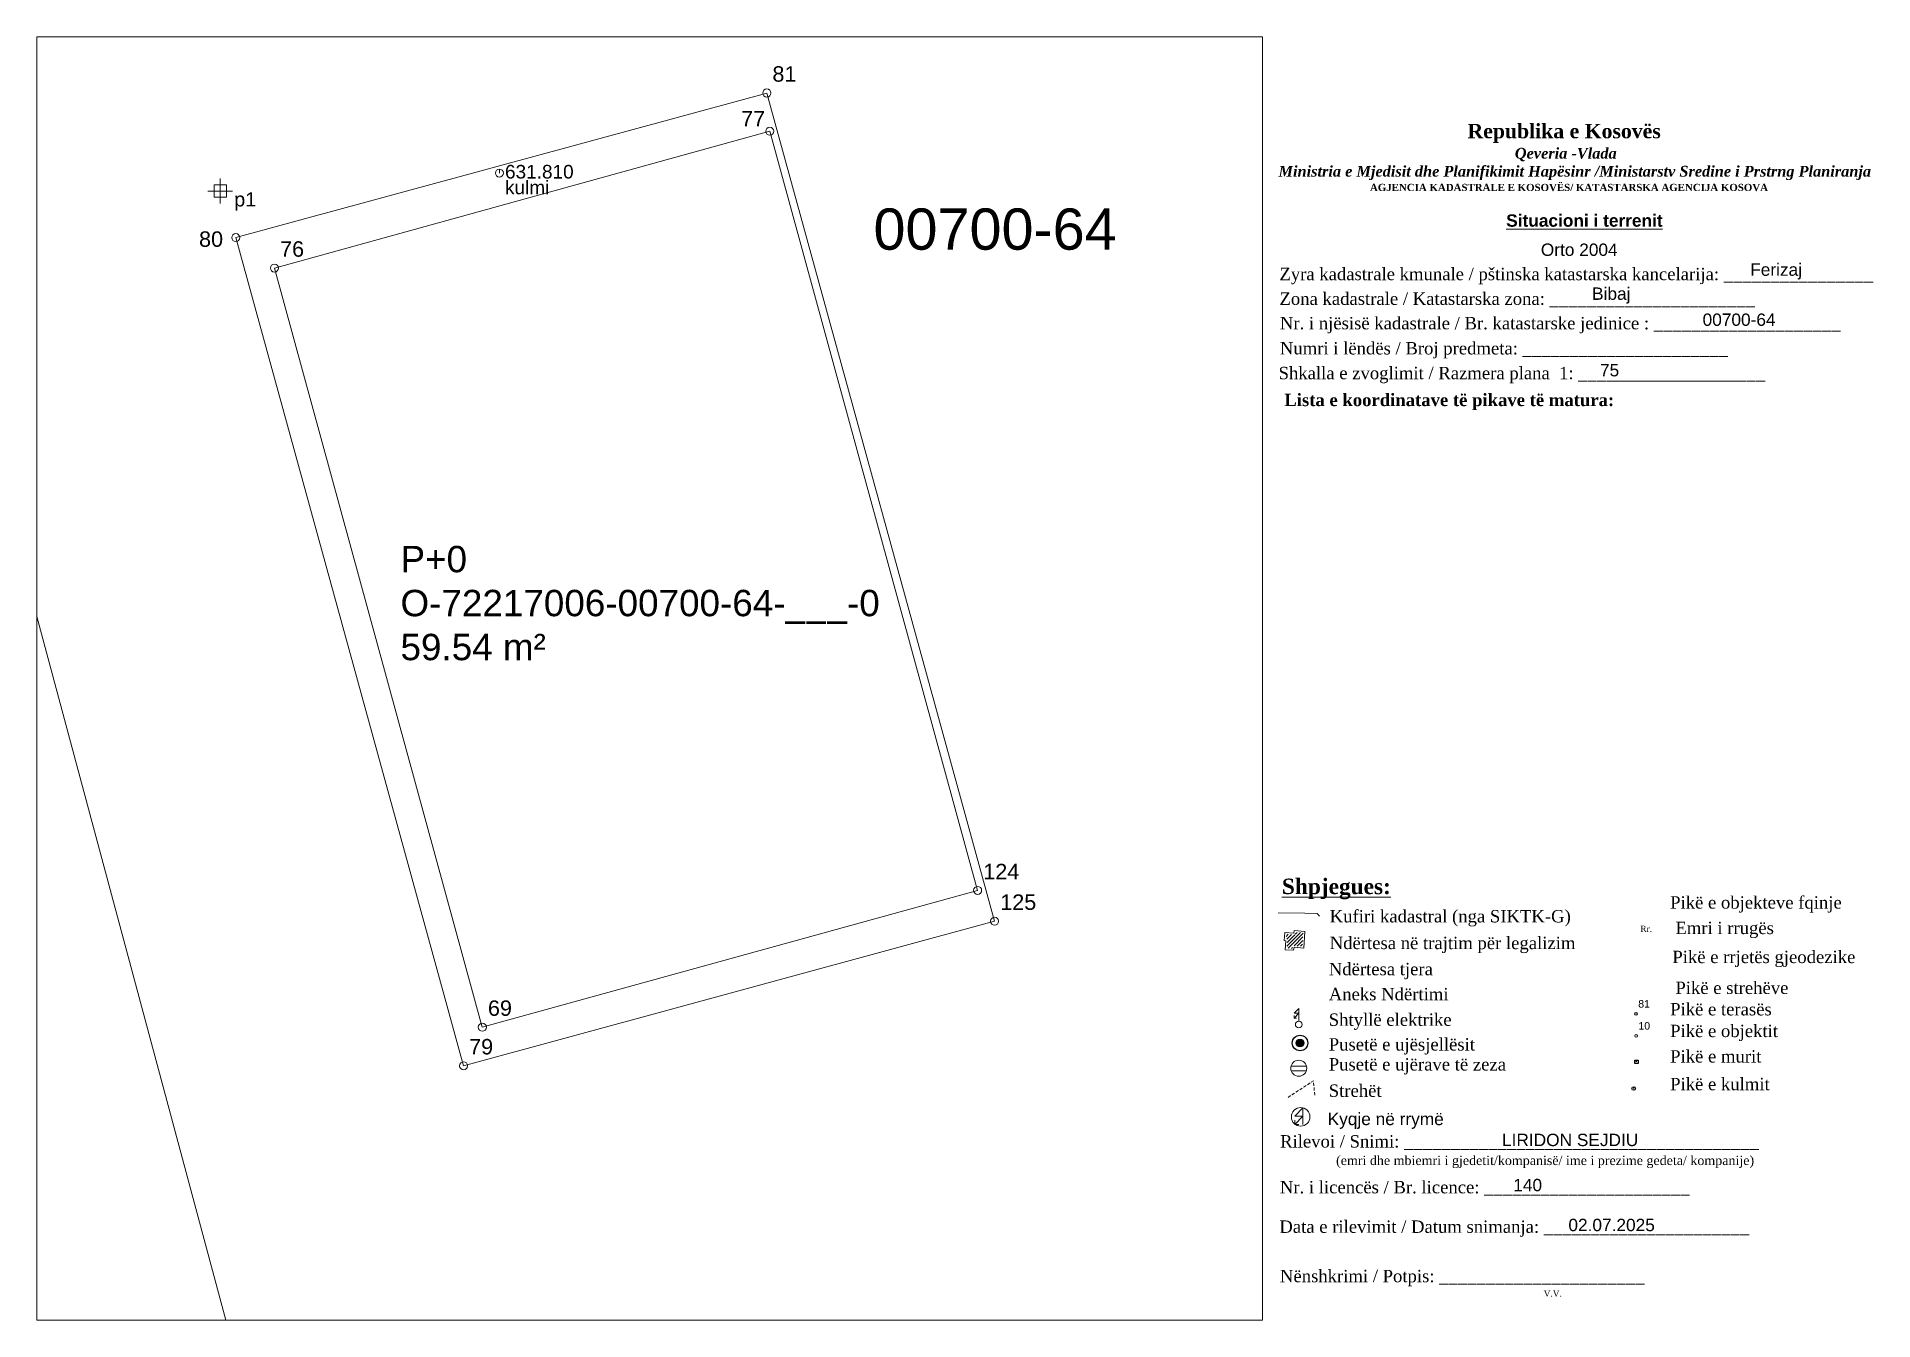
# Paper-space layout 'Layout1' of a CAD drawing. Header units: metres, sheet in millimetres. Extents: x 0 to 297, y 0 to 208.
# The model-space entities are those that its viewports show. They can reach past a viewport. Long polylines and large blocks are cut down to what shows.
import ezdxf

# ---------------------------------------------------------------- set-up
doc = ezdxf.new("R2010")
doc.units = ezdxf.units.M
doc.linetypes.add('DASHED', pattern=[0.75, 0.5, -0.25])
doc.layers.get('0').update_dxf_attribs({"lineweight": 0})
for name, color, linetype, lineweight in [('Etazha 0 pikat', 1, 'Continuous', 0), ('Etazha 0 terasa', 6, 'Continuous', 0), ('kati 0 fasada', 6, 'Continuous', 0), ('kati 0 pikat', 1, 'Continuous', 0), ('Korniza e jashtme', 7, 'Continuous', 0), ('KULMI', 10, 'Continuous', 0), ('kyqje ujselles', 5, 'Continuous', 0), ('kyqje-rryme', 1, 'Continuous', 0), ('Nr Parceles Baze', 7, 'Continuous', 0), ('objket', 30, 'Continuous', 0), ('Parcela Baze', 7, 'Continuous', 0), ('Parcela kadastrale', 7, 'Continuous', 0), ('Puset fekali', 30, 'Continuous', 0), ('rrjet', 7, 'Continuous', 0), ('Shtyll elektrike', 7, 'Continuous', 0), ('streha', 233, 'Continuous', 0), ('streha pikat', 233, 'Continuous', 0)]:
    doc.layers.add(name, color=color, linetype=linetype, lineweight=lineweight)
doc.styles.get("Standard").update_dxf_attribs({"font": 'arial.ttf'})

# ---------------------------------------------------------------- blocks, each defined once
blk = doc.blocks.new('*X0')
for p, q in [((69.5, 22.78), (70, 22.78)), ((69.5, 22.75), (70, 22.75)), ((69.5, 22.72), (70, 22.72)), ((69.51, 22.81), (69.99, 22.81)), ((69.51, 22.69), (69.99, 22.69)), ((69.52, 22.84), (69.98, 22.84)), ((69.52, 22.66), (69.98, 22.66)), ((69.53, 22.88), (69.97, 22.88)), ((69.53, 22.62), (69.97, 22.62)), ((69.55, 22.91), (69.95, 22.91)), ((69.55, 22.59), (69.95, 22.59)), ((69.58, 22.94), (69.92, 22.94)), ((69.63, 22.97), (69.87, 22.97)), ((69.58, 22.56), (69.92, 22.56)), ((69.63, 22.53), (69.87, 22.53))]:
    blk.add_line(p, q)
blk = doc.blocks.new('Drill Hole')
at = {"color": 0, "linetype": 'ByBlock', "lineweight": -2}
for radius in [0.05, 0.025]:
    blk.add_circle((0, 0), radius, dxfattribs=at)
at = {"color": 0, "linetype": 'ByBlock', "lineweight": -2, "xscale": 0.1000000000000227, "yscale": 0.1000000000000227, "zscale": 0.1000000000000227}
blk.add_blockref('*X0', (-6.975, -2.275), dxfattribs=at)
blk = doc.blocks.new('Settling Basin - PK ujrat e zeza')
at = {"color": 21, "lineweight": 0, "flags": 128}
for points in [[(-0.95, 0.27), (0.96, 0.27)], [(-0.95, -0.33), (0.96, -0.33)]]:
    blk.add_lwpolyline(points, dxfattribs=at)
at = {"color": 21, "lineweight": 0}
blk.add_circle((0, 0), 1, dxfattribs=at)
blk = doc.blocks.new('Puset_Kan_Atmosferik')
blk.add_blockref('Settling Basin - PK ujrat e zeza', (0, 0))
blk = doc.blocks.new('Pole electricity_ Shtyllë Elekrike Druri - tension i lartë')
at = {"color": 1, "linetype": 'ByBlock', "lineweight": 0, "flags": 128}
for points in [[(0, 0.5), (0, 2.35), (-0.7, 1.65), (0, 1.65), (-0.7, 0.95)], [(-0.35, 0.95), (-0.7, 0.95), (-0.7, 1.3)]]:
    blk.add_lwpolyline(points, dxfattribs=at)
at = {"color": 1, "linetype": 'ByBlock', "lineweight": 0}
blk.add_circle((0, 0), 0.5, dxfattribs=at)
blk = doc.blocks.new('Shtylle_Elekrike_Druri')
at = {"color": 1, "lineweight": 0}
blk.add_blockref('Pole electricity_ Shtyllë Elekrike Druri - tension i lartë', (0, 0), dxfattribs=at)
blk = doc.blocks.new('*U24')
at = {"color": 0, "linetype": 'ByBlock', "lineweight": -2, "transparency": 16777216}
blk.add_line((0, 0), (0, 0), dxfattribs=at)
blk.add_circle((0, 0), 0.5, dxfattribs=at)
blk = doc.blocks.new('*U25', base_point=(344.98, 90.05, 619.9))
at = {"layer": 'Etazha 0 terasa', "linetype": 'ByBlock', "insert": (345.34, 91.04), "char_height": 1.217, "attachment_point": 7}
blk.add_mtext('81', dxfattribs=at)
blk = doc.blocks.new('*U26', base_point=(344.98, 90.05, 619.9))
at = {"layer": 'Etazha 0 terasa', "linetype": 'ByBlock', "lineweight": -2}
blk.add_blockref('*U25', (344.98, 90.05, 619.9), dxfattribs=at)
blk = doc.blocks.new('*U27', base_point=(344.98, 90.05, 619.9))
at = {"layer": 'Etazha 0 terasa', "linetype": 'ByBlock', "lineweight": -2}
blk.add_blockref('*U26', (344.98, 90.05, 619.9), dxfattribs=at)
at = {"layer": 'Etazha 0 terasa', "linetype": 'ByBlock', "lineweight": -2, "xscale": 0.4424959465003713, "yscale": 0.4424959465003713, "zscale": 0.4424959465003713}
blk.add_blockref('*U24', (344.98, 90.05, 619.9), dxfattribs=at)
blk = doc.blocks.new('*U28', base_point=(342.04, 86.06, 620.6))
at = {"layer": 'Etazha 0 pikat', "linetype": 'ByBlock', "insert": (342.4, 87.06), "char_height": 1.217, "attachment_point": 7}
blk.add_mtext('10', dxfattribs=at)
blk = doc.blocks.new('*U29', base_point=(342.04, 86.06, 620.6))
at = {"layer": 'Etazha 0 pikat', "linetype": 'ByBlock', "lineweight": -2}
blk.add_blockref('*U28', (342.04, 86.06, 620.6), dxfattribs=at)
blk = doc.blocks.new('*U30', base_point=(342.04, 86.06, 620.6))
at = {"layer": 'Etazha 0 pikat', "linetype": 'ByBlock', "lineweight": -2, "xscale": 0.4424959465003713, "yscale": 0.4424959465003713, "zscale": 0.4424959465003713}
blk.add_blockref('*U24', (342.04, 86.06, 620.6), dxfattribs=at)
at = {"layer": 'Etazha 0 pikat', "linetype": 'ByBlock', "lineweight": -2}
blk.add_blockref('*U29', (342.04, 86.06, 620.6), dxfattribs=at)
blk = doc.blocks.new('*U31')
at = {"color": 0, "linetype": 'ByBlock', "lineweight": -2, "transparency": 16777216}
blk.add_line((0, 0), (0, 0.5), dxfattribs=at)
blk.add_lwpolyline([(-0.5, -0.5), (-0.5, 0.5), (0.5, 0.5), (0.5, -0.5)], close=True, dxfattribs=at)
blk = doc.blocks.new('*U32')
at = {"color": 0, "linetype": 'ByBlock', "lineweight": -2, "transparency": 16777216}
blk.add_line((0, 0), (0, 0.5), dxfattribs=at)
blk.add_circle((0, 0), 0.5, dxfattribs=at)
blk = doc.blocks.new('kkyqje-rryme')
at = {"color": 1, "linetype": 'ByBlock', "lineweight": 0, "flags": 128}
for points in [[(0.036, -0.117), (0.036, 0.14), (-0.093, 0.011), (0.036, 0.011), (-0.093, -0.118)], [(-0.029, -0.118), (-0.093, -0.118), (-0.093, -0.053)]]:
    blk.add_lwpolyline(points, dxfattribs=at)
at = {"color": 1, "linetype": 'ByBlock', "lineweight": 0}
blk.add_circle((0, 0), 0.145, dxfattribs=at)
blk = doc.blocks.new('*U34', base_point=(330.34, 61.08, 601.69))
at = {"layer": 'kyqje-rryme', "linetype": 'ByBlock', "lineweight": -2, "xscale": 10.36363566774858, "yscale": 10.36363566774858, "zscale": 10.36363566774858}
blk.add_blockref('kkyqje-rryme', (330.34, 61.08, 601.69), dxfattribs=at)
blk = doc.blocks.new('*U103', base_point=(7516700.1, 4692342.951, 625.5))
at = {"layer": 'kati 0 pikat', "linetype": 'ByBlock', "lineweight": -2}
blk.add_line((7516700.1, 4692342.951, 625.5), (7516700.1, 4692342.951, 625.5), dxfattribs=at)
blk.add_circle((7516700.1, 4692342.951, 625.5), 0.0488, dxfattribs=at)
at = {"layer": 'kati 0 pikat', "linetype": 'ByBlock', "insert": (7516700.168, 4692343.086, 625.5), "char_height": 0.1875, "attachment_point": 7}
blk.add_mtext('69', dxfattribs=at)
blk = doc.blocks.new('*U108', base_point=(7516697.578, 4692352.162, 625.5))
at = {"layer": 'kati 0 pikat', "linetype": 'ByBlock', "lineweight": -2}
blk.add_line((7516697.578, 4692352.162, 625.5), (7516697.578, 4692352.162, 625.5), dxfattribs=at)
blk.add_circle((7516697.578, 4692352.162, 625.5), 0.0488, dxfattribs=at)
at = {"layer": 'kati 0 pikat', "linetype": 'ByBlock', "insert": (7516697.646, 4692352.297, 625.5), "char_height": 0.1875, "attachment_point": 7}
blk.add_mtext('76', dxfattribs=at)
blk = doc.blocks.new('*U109', base_point=(7516703.588, 4692353.822, 625.5))
at = {"layer": 'kati 0 pikat', "linetype": 'ByBlock', "lineweight": -2}
blk.add_line((7516703.588, 4692353.822, 625.5), (7516703.588, 4692353.822, 625.5), dxfattribs=at)
blk.add_circle((7516703.588, 4692353.822, 625.5), 0.0488, dxfattribs=at)
at = {"layer": 'kati 0 pikat', "linetype": 'ByBlock', "insert": (7516703.24, 4692353.88, 625.5), "char_height": 0.1875, "attachment_point": 7}
blk.add_mtext('77', dxfattribs=at)
blk = doc.blocks.new('*U110', base_point=(7516700.307, 4692353.315, 631.81))
at = {"layer": 'KULMI', "color": 97, "linetype": 'ByBlock', "lineweight": -2}
blk.add_line((7516700.307, 4692353.315, 631.81), (7516700.307, 4692353.364, 631.81), dxfattribs=at)
blk.add_circle((7516700.307, 4692353.315, 631.81), 0.0488, dxfattribs=at)
at = {"layer": 'KULMI', "linetype": 'ByBlock', "char_height": 0.165}
for s, insert, attachment_point in [('{\\fArial|b0|i0|c0|p34;\\C30;631.810}', (7516700.375, 4692353.33, 631.81), 4), ('{\\fArial|b0|i0|c0|p34;\\C55;\\c5411237;kulmi}', (7516700.375, 4692353.223, 631.81), 1)]:
    blk.add_mtext(s, dxfattribs=dict(at, insert=insert, attachment_point=attachment_point))
blk = doc.blocks.new('*U111', base_point=(7516699.873, 4692342.483, 629.86))
at = {"layer": 'streha pikat', "linetype": 'ByBlock', "lineweight": -2}
blk.add_line((7516699.873, 4692342.483, 629.86), (7516699.873, 4692342.483, 629.86), dxfattribs=at)
blk.add_circle((7516699.873, 4692342.483, 629.86), 0.0488, dxfattribs=at)
at = {"layer": 'streha pikat', "linetype": 'ByBlock', "insert": (7516699.94, 4692342.618, 629.86), "char_height": 0.1875, "attachment_point": 7}
blk.add_mtext('79', dxfattribs=at)
blk = doc.blocks.new('*U112', base_point=(7516697.109, 4692352.532, 629.905))
at = {"layer": 'streha pikat', "linetype": 'ByBlock', "lineweight": -2}
blk.add_line((7516697.109, 4692352.532, 629.905), (7516697.109, 4692352.532, 629.905), dxfattribs=at)
blk.add_circle((7516697.109, 4692352.532, 629.905), 0.0488, dxfattribs=at)
at = {"layer": 'streha pikat', "linetype": 'ByBlock', "insert": (7516696.663, 4692352.417, 629.905), "char_height": 0.1875, "attachment_point": 7}
blk.add_mtext('80', dxfattribs=at)
blk = doc.blocks.new('*U113', base_point=(7516703.552, 4692354.286, 630.027))
at = {"layer": 'streha pikat', "linetype": 'ByBlock', "lineweight": -2}
blk.add_line((7516703.552, 4692354.286, 630.027), (7516703.552, 4692354.286, 630.027), dxfattribs=at)
blk.add_circle((7516703.552, 4692354.286, 630.027), 0.0488, dxfattribs=at)
at = {"layer": 'streha pikat', "linetype": 'ByBlock', "insert": (7516703.62, 4692354.421, 630.027), "char_height": 0.1875, "attachment_point": 7}
blk.add_mtext('81', dxfattribs=at)
blk = doc.blocks.new('*U149', base_point=(7516696.92, 4692353.097, 625.7))
at = {"layer": 'rrjet', "color": 93, "linetype": 'ByBlock', "lineweight": -2}
for p, q in [((7516696.92, 4692352.947, 625.7), (7516696.92, 4692353.247, 625.7)), ((7516696.77, 4692353.097, 625.7), (7516697.07, 4692353.097, 625.7))]:
    blk.add_line(p, q, dxfattribs=at)
at = {"layer": 'rrjet', "color": 93, "linetype": 'ByBlock', "lineweight": -2, "elevation": 625.7}
blk.add_lwpolyline([(7516696.845, 4692353.022), (7516696.845, 4692353.172), (7516696.995, 4692353.172), (7516696.995, 4692353.022)], close=True, dxfattribs=at)
at = {"layer": 'rrjet', "linetype": 'ByBlock', "insert": (7516697.089, 4692353.082, 625.7), "char_height": 0.1725, "attachment_point": 1}
blk.add_mtext('{\\fArial|b0|i0|c0|p34;\\C137;\\c8355647;p1}', dxfattribs=at)
blk = doc.blocks.new('*U153', base_point=(7516706.11, 4692344.611, 625.5))
at = {"layer": 'kati 0 pikat', "linetype": 'ByBlock', "lineweight": -2}
blk.add_line((7516706.11, 4692344.611, 625.5), (7516706.11, 4692344.611, 625.5), dxfattribs=at)
blk.add_circle((7516706.11, 4692344.611, 625.5), 0.0488, dxfattribs=at)
at = {"layer": 'kati 0 pikat', "linetype": 'ByBlock', "insert": (7516706.178, 4692344.746, 625.5), "char_height": 0.1875, "attachment_point": 7}
blk.add_mtext('124', dxfattribs=at)
blk = doc.blocks.new('*U154', base_point=(7516706.316, 4692344.237, 629.86))
at = {"layer": 'streha pikat', "linetype": 'ByBlock', "lineweight": -2}
blk.add_line((7516706.316, 4692344.237, 629.86), (7516706.316, 4692344.237, 629.86), dxfattribs=at)
blk.add_circle((7516706.316, 4692344.237, 629.86), 0.0488, dxfattribs=at)
at = {"layer": 'streha pikat', "linetype": 'ByBlock', "insert": (7516706.384, 4692344.372, 629.86), "char_height": 0.1875, "attachment_point": 7}
blk.add_mtext('125', dxfattribs=at)

msp = doc.modelspace()

# ---------------------------------------------------------------- linework, layer by layer
at = {"layer": 'objket', "elevation": 625.5, "flags": 128}
for points in [[(7516703.588, 4692353.822), (7516697.578, 4692352.162)], [(7516706.11, 4692344.611), (7516703.588, 4692353.822)], [(7516700.1, 4692342.951), (7516697.578, 4692352.162)], [(7516706.11, 4692344.611), (7516700.1, 4692342.951)]]:
    msp.add_lwpolyline(points, dxfattribs=at)
at = {"layer": 'Parcela Baze', "flags": 128}
msp.add_lwpolyline([(7516718.331, 4692435.856), (7516674.68, 4692428.97), (7516672.2, 4692428.54), (7516676.8, 4692411.54), (7516688.82, 4692369.8), (7516700.45, 4692326.5), (7516700.84, 4692322.801), (7516704.59, 4692287.19), (7516735.21, 4692261.76), (7516728.88, 4692300.6), (7516744.84, 4692311.44), (7516742.12, 4692328.76), (7516742.58, 4692340.74), (7516732.02, 4692382.21)], close=True, dxfattribs=at)
at = {"layer": 'streha', "flags": 128}
for points, elevation in [([(7516697.109, 4692352.532), (7516703.552, 4692354.286)], 629.905), ([(7516703.552, 4692354.286), (7516706.316, 4692344.237)], 629.905), ([(7516697.109, 4692352.532), (7516699.873, 4692342.483)], 629.905), ([(7516699.873, 4692342.483), (7516706.316, 4692344.237)], 629.86)]:
    msp.add_lwpolyline(points, dxfattribs=dict(at, elevation=elevation))

# ---------------------------------------------------------------- block references
at = {"layer": 'kati 0 pikat'}
for name, p in [('*U109', (7516703.588, 4692353.822, 625.5)), ('*U108', (7516697.578, 4692352.162, 625.5)), ('*U153', (7516706.11, 4692344.611, 625.5)), ('*U103', (7516700.1, 4692342.951, 625.5))]:
    msp.add_blockref(name, p, dxfattribs=at)
at = {"layer": 'KULMI'}
msp.add_blockref('*U110', (7516700.307, 4692353.315, 631.81), dxfattribs=at)
at = {"layer": 'rrjet'}
msp.add_blockref('*U149', (7516696.92, 4692353.097, 625.7), dxfattribs=at)
at = {"layer": 'streha pikat'}
for name, p in [('*U113', (7516703.552, 4692354.286, 630.027)), ('*U112', (7516697.109, 4692352.532, 629.905)), ('*U154', (7516706.316, 4692344.237, 629.86)), ('*U111', (7516699.873, 4692342.483, 629.86))]:
    msp.add_blockref(name, p, dxfattribs=at)

# ---------------------------------------------------------------- texts
at = {"layer": 'Nr Parceles Baze'}
msp.add_text('00700-64', height=0.5, dxfattribs=at).set_placement((7516704.846, 4692352.385))
at = {"layer": 'Nr Parceles Baze', "insert": (7516699.107, 4692348.791), "char_height": 0.32, "attachment_point": 1}
msp.add_mtext_dynamic_manual_height_columns('P+0^JO-72217006-00700-64-___-0^J59.54 m²', width=7.27034, gutter_width=20.349, heights=[0], dxfattribs=at)

psp = doc.layouts.get("Layout1")

# ---------------------------------------------------------------- hatches: boundary and pattern name
at = {"layer": 'kati 0 fasada'}
h = psp.add_hatch(dxfattribs=at)
h.set_pattern_fill('ANSI31', color=256, scale=0.124587)
h.set_pattern_definition([(45, (-1871450.2512, -1176171.17354), (-0.27970504433, 0.27970504433), [])])
h.paths.add_polyline_path([(204.9, 62.91), (203.64, 63), (203.61, 62.59), (202.18, 62.69), (202.12, 61.88), (202.35, 61.87), (202.24, 60.41), (203.14, 60.36), (203.21, 60.83), (204.8, 60.7)])

# ---------------------------------------------------------------- linework, layer by layer
at = {"layer": 'kati 0 fasada', "color": 7, "linetype": 'Continuous', "lineweight": 13}
psp.add_lwpolyline([(205.16, 63.14), (205.03, 60.43), (203.42, 60.57), (203.36, 60.1), (201.97, 60.18), (202.08, 61.63), (201.85, 61.64), (201.95, 62.96), (203.38, 62.85), (203.42, 63.27)], close=True, dxfattribs=at)
at = {"layer": 'Parcela kadastrale', "flags": 128}
psp.add_lwpolyline([(200.87, 66.16), (205.17, 66.1), (207.17, 66.01), (207.55, 65.58)], dxfattribs=at)
at = {"layer": 'streha', "linetype": 'DASHED', "flags": 128}
psp.add_lwpolyline([(202.45, 36.29), (205.06, 37.98), (206.55, 38.98), (206.79, 36.45)], dxfattribs=at)

# ---------------------------------------------------------------- block references
at = {"color": 25, "linetype": 'ByBlock', "lineweight": -2, "xscale": 0.5349036802561624, "yscale": 0.5349036802561624, "zscale": 0.5349036802561624}
psp.add_blockref('*U31', (258.84, 42.04, 383.3), dxfattribs=at)
at = {"color": 97, "linetype": 'ByBlock', "lineweight": -2, "xscale": 0.5465772699824809, "yscale": 0.5465772699824809, "zscale": 0.5465772699824809}
psp.add_blockref('*U32', (258.37, 37.72, 397.83), dxfattribs=at)
at = {"layer": 'Etazha 0 pikat'}
psp.add_blockref('*U30', (258.78, 46.23, 620.6), dxfattribs=at)
at = {"layer": 'Etazha 0 terasa'}
psp.add_blockref('*U27', (258.75, 49.8, 619.9), dxfattribs=at)
at = {"layer": 'kyqje ujselles', "color": 0, "linetype": 'ByBlock', "lineweight": -2, "xscale": 24.999995000001, "yscale": 24.999995000001, "zscale": 24.999995000001}
psp.add_blockref('Drill Hole', (204.39, 45.08, 619.52), dxfattribs=at)
at = {"layer": 'kyqje-rryme'}
psp.add_blockref('*U34', (204.49, 33.13, 601.69), dxfattribs=at)
at = {"layer": 'Puset fekali', "color": 0, "linetype": 'ByBlock', "lineweight": -2, "xscale": 1.298461642721147, "yscale": 1.298461642721147, "zscale": 1.298461642721147}
psp.add_blockref('Puset_Kan_Atmosferik', (204.19, 41, 459.81), dxfattribs=at)
at = {"layer": 'Shtyll elektrike', "color": 0, "linetype": 'ByBlock', "lineweight": -2, "xscale": 1.102172484047922, "yscale": 1.102172484047922, "zscale": 1.102172484047922}
psp.add_blockref('Shtylle_Elekrike_Druri', (204.19, 48.07, 326.06), dxfattribs=at)

# ---------------------------------------------------------------- texts
for s, p in [('Orto 2004', (243.35, 172.42)), ('00700-64', (269.52, 161.1)), ('75', (252.92, 152.93)), ('Kyqje në rrymë', (208.86, 31.79)), ('LIRIDON SEJDIU', (237.07, 28.4)), ('140  ', (238.89, 21.1)), ('02.07.2025', (247.81, 14.64))]:
    psp.add_text(s, height=2).set_placement(p)
at = {"attachment_point": 1}
for s, insert, char_height, width in [('\\pi79.65619;{\\fBook Antiqua|b1|i0|c0|p18;\\H1.3333x;Republika e Kosovës\\fTimes New Roman|b1|i0|c0|p18;\\P\\pi87.31191;\\fBook Antiqua|b1|i1|c0|p18;\\H0.75x;Qeveria -Vlada\\P\\pi49.08275;\\fTimes New Roman|b1|i1|c0|p18;Ministria e Mjedisit dhe Planifikimit Hapësinr /Ministarstv Sredine i Prstrng Planiranja\\P\\pi63.87528;\\fBook Antiqua|b1|i0|c0|p18;\\H0.66668x;AGJENCIA KADASTRALE E KOSOVËS/ KATASTARSKA AGENCIJA KOSOVA}', (151.83, 193.78), 1.74651, 191.8237), ('{\\fArial|b1|i0|c0|p34;\\LSituacioni i terrenit }', (237.75, 179.14), 2, 26.5502), ('{\\fTimes New Roman|b0|i0|c0|p18; Zyra kadastrale kmunale / pštinska katastarska kancelarija: ________________}', (200.3, 170.49), 2, 114.6874), ('Ferizaj', (277.22, 171.2), 2, 24.6598), ('{\\fTimes New Roman|b0|i0|c0|p18; Zona kadastrale / Katastarska zona: ______________________}', (200.31, 166.5), 2, 83.344), ('Bibaj', (251.64, 167.31), 2, 24.6598), ('{\\fTimes New Roman|b0|i0|c0|p18;Nr. i njësisë kadastrale / Br. katastarske jedinice : ____________________}', (201.14, 162.54), 2, 98.5379), ('{\\fTimes New Roman|b0|i0|c0|p18; Numri i lëndës / Broj predmeta: ______________________}', (200.38, 158.48), 2, 83.344), ('{\\fTimes New Roman|b0|i0|c0|p18; Shkalla e zvoglimit / Razmera plana  1: ____________________}', (200.17, 154.47), 2, 98.5379), ('{\\fTimes New Roman|b1|i0|c0|p18;Lista e koordinatave të pikave të matura:}', (201.85, 150.12), 2, 98.5379), ('{\\fTimes New Roman|b1|i0|c0|p18;\\LShpjegues:}', (201.46, 71.67), 2.5, 98.5379), ('{\\fTimes New Roman|b0|i0|c0|p18;Pikë e objekteve fqinje}', (264.27, 68.82, -3193.16), 2, 98.5379), ('{\\fTimes New Roman|b0|i0|c0|p18;Kufiri kadastral (nga SIKTK-G)}', (209.19, 66.59), 2, 98.5379), ('{\\fTimes New Roman|b0|i0|c0|p18;Rr.}', (259.45, 64.06, -1596.58), 1, 98.5379), ('{\\fTimes New Roman|b0|i0|c0|p18;Emri i rrugës }', (265.12, 64.7, -1596.58), 2, 98.5379), ('{\\fTimes New Roman|b0|i0|c0|p18;Ndërtesa në trajtim për legalizim}', (209.19, 62.27), 2, 98.5379), ('{\\fTimes New Roman|b0|i0|c0|p18;Pikë e rrjetës gjeodezike}', (264.63, 60.01, -1596.58), 2, 98.5379), ('{\\fTimes New Roman|b0|i0|c0|p18;Ndërtesa tjera}', (209.04, 58.04), 2, 98.5379), ('{\\fTimes New Roman|b0|i0|c0|p18;Aneks Ndërtimi}', (209.04, 53.99), 2, 98.5379), ('{\\fTimes New Roman|b0|i0|c0|p18;Pikë e strehëve}', (265.12, 55.01, -1596.58), 2, 98.5379), ('{\\fTimes New Roman|b0|i0|c0|p18;Pikë e terasës}', (264.27, 51.55, -3193.16), 2, 98.5379), ('{\\fTimes New Roman|b0|i0|c0|p18;Shtyllë elektrike}', (209.04, 49.86), 2, 98.5379), ('{\\fTimes New Roman|b0|i0|c0|p18;Pikë e objektit}', (264.27, 48.04, -3193.16), 2, 98.5379), ('{\\fTimes New Roman|b0|i0|c0|p18;Pusetë e ujësjellësit}', (209.04, 45.86), 2, 98.5379), ('{\\fTimes New Roman|b0|i0|c0|p18;Pusetë e ujërave të zeza}', (209.04, 42.63), 2, 98.5379), ('{\\fTimes New Roman|b0|i0|c0|p18;Pikë e murit}', (264.27, 43.92, -3193.16), 2, 98.5379), ('{\\fTimes New Roman|b0|i0|c0|p18;Pikë e kulmit}', (264.27, 39.44, -3193.16), 2, 98.5379), ('{\\fTimes New Roman|b0|i0|c0|p18;Strehët}', (209.04, 38.37), 2, 98.5379), ('{\\fTimes New Roman|b0|i0|c0|p18; Rilevoi / Snimi: ______________________________________\\P             \\H0.75x;(emri dhe mbiemri i gjedetit/kompanisë/ ime i prezime gedeta/ kompanije)}', (200.41, 30.17), 2, 87.3883), ('{\\fTimes New Roman|b0|i0|c0|p18; Nr. i licencës / Br. licence: ______________________\\P                                }', (200.38, 22.76), 2, 83.344), ('{\\fTimes New Roman|b0|i0|c0|p18; Data e rilevimit / Datum snimanja: ______________________\\P                                 }', (200.29, 16.37), 2, 83.344), ('{\\fTimes New Roman|b0|i0|c0|p18; Nënshkrimi / Potpis: ______________________\\P\\H0.5x;                                                                                                                   V.V.\\P\\H2.00001x;                                ', (200.39, 8.38), 2, 83.344)]:
    psp.add_mtext(s, dxfattribs=dict(at, insert=insert, char_height=char_height, width=width))

# ---------------------------------------------------------------- viewports
at = {"layer": 'Korniza e jashtme', "view_target_point": (370776.427, 310629.57)}
psp.add_viewport(center=(99.17, 104.05), size=(198.31, 207.652), view_center_point=(7145925.703, 4381717.612), view_height=15.5739, dxfattribs=at)

doc.saveas('drawing.dxf')
